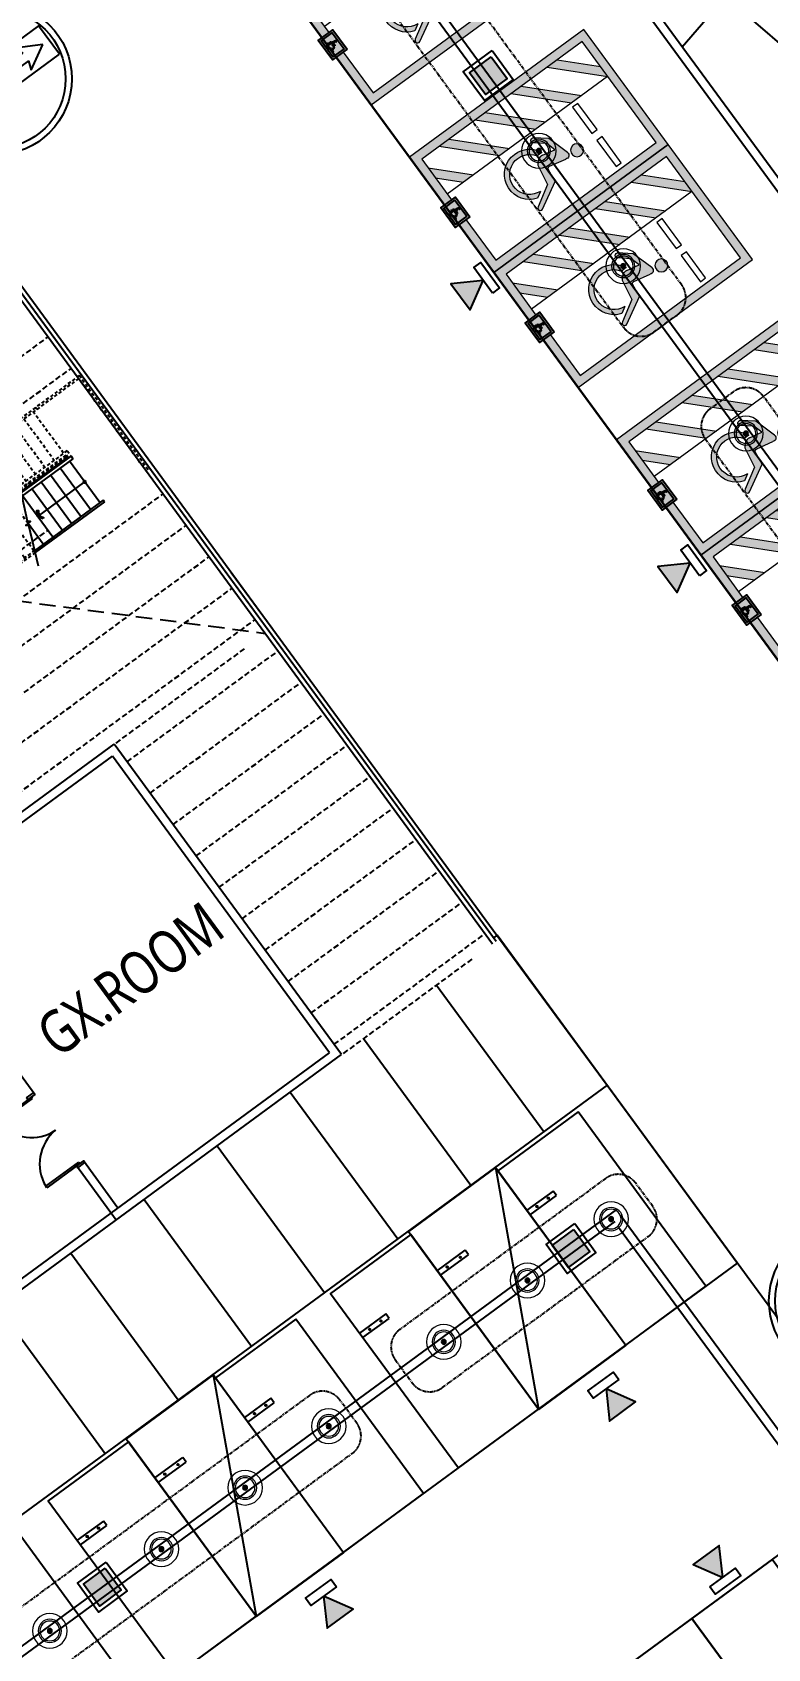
# Model space of a CAD drawing. Header units: millimetres. Extents: x 75184266 to 76346726, y -35850126 to -33679385.
# Drawn here: x 75357058 to 75374071, y -34916764 to -34879403 of the extents above; entities that cross this region are included whole.
import ezdxf
from ezdxf.enums import TextEntityAlignment as Align

# ---------------------------------------------------------------- set-up
doc = ezdxf.new("R2010")
doc.units = ezdxf.units.MM
doc.header["$LTSCALE"] = 50
doc.header["$MEASUREMENT"] = 0
for name, pattern in [('CONTINOUS', [0]), ('HIDDEN', [0.375, 0.25, -0.125]), ('XR-지하3층$0$-HID', [2.5, 1.5, -1]), ('XR-지하3층$0$H', [1.3, 0.8, -0.5]), ('XR-지하3층$0$HIDDEN', [0.375, 0.25, -0.125]), ('XR-지하3층$0$HIDDEN2', [0.1875, 0.125, -0.0625]), ('단지배치도$0$PHANTOM2', [31.750000000000004, 15.875, -3.175, 3.175, -3.175, 3.175, -3.175])]:
    doc.linetypes.add(name, pattern=pattern)
doc.layers.add('1-주차면센서', color=3, linetype='CONTINUOUS', lineweight=15)
for name, color, linetype in [('2-주차안내등', 2, 'CONTINUOUS'), ('3-SIO', 1, 'CONTINUOUS'), ('DK1', 6, 'CONTINUOUS'), ('PARKING', 7, 'CONTINUOUS'), ('RACEWAY', 4, 'HIDDEN'), ('XR-지하3층$0$0중앙선', 1, 'CONTINUOUS'), ('XR-지하3층$0$1HIDDEN2', 1, 'XR-지하3층$0$HIDDEN2'), ('XR-지하3층$0$5', 5, 'CONTINUOUS'), ('XR-지하3층$0$a-door', 6, 'CONTINUOUS'), ('XR-지하3층$0$CON', 2, 'CONTINUOUS'), ('XR-지하3층$0$hat', 8, 'CONTINUOUS'), ('XR-지하3층$0$HD', 7, 'CONTINUOUS'), ('XR-지하3층$0$일반주차', 8, 'CONTINUOUS'), ('XR-지하3층$0$장애인', 11, 'CONTINUOUS'), ('XR-지하3층$0$확장형주차', 8, 'CONTINUOUS'), ('유도관제-RECWAY', 4, 'CONTINOUS')]:
    doc.layers.add(name, color=color, linetype=linetype)
doc.layers.add('건축', color=8, linetype='CONTINUOUS', plot=False)
doc.styles.add('XR-지하3층$0$맑은고딕', font='')
doc.styles.get('XR-지하3층$0$맑은고딕').set_extended_font_data('Malgun Gothic')

# ---------------------------------------------------------------- blocks, each defined once
blk = doc.blocks.new('1506-B1F')
at = {"layer": 'XR-지하3층$0$0중앙선', "color": 7, "linetype": 'XR-지하3층$0$H', "ltscale": 50}
blk.add_lwpolyline([(-27168.49474555254, -14305.13187373429), (-22865.54140098393, -18012.82550574839)], dxfattribs=at)
blk = doc.blocks.new('XR-지하3층$0$일반형 주차')
at = {"layer": 'XR-지하3층$0$일반주차'}
for p, q in [((750.0025255382062, 3865.002096235752), (0.0025255680084229, 3865.002096235752)), ((750.0025255531073, 3735.002096228302), (750.0025255382062, 3865.002096235752)), ((0.0025255531072617, 3735.002096235752), (750.0025255531073, 3735.002096228302))]:
    blk.add_line(p, q, dxfattribs=at)
blk.add_lwpolyline([(2299.999999940395, 4999.999999992549), (-2.98023224e-08, 4999.999999992549), (-1.49011612e-08, 0), (2299.999999985099, 7.4505806e-09)], close=True, dxfattribs=at)
for centre in [(237.502578869462, 3800.000696554781), (562.5025884062052, 3800.000446856022)]:
    blk.add_circle(centre, 17.49999999999998, dxfattribs=at)
blk = doc.blocks.new('XR-지하3층$0$확장형 주차')
at = {"layer": 'XR-지하3층$0$확장형주차', "color": 7}
for p, q in [((0.0025260448455811, 3834.999964468181), (800.0025492608546, 3835.00025024265)), ((0.0026125609874725, 3964.999964468182), (800.0026358217001, 3965.000250250101)), ((800.0025492608546, 3835.00025024265), (800.0026358217001, 3965.000250250101))]:
    blk.add_line(p, q, dxfattribs=at)
blk.add_lwpolyline([(2499.999999918044, 5099.999999972061), (0, -3.7252903e-08)], dxfattribs=at)
blk.add_lwpolyline([(2500.078474617488, 5090.950575601309), (0.0784746472900224, 5090.950575564056), (0.07847469199350599, -9.049424413591623), (2500.078474691994, -9.049424413591623)], close=True, dxfattribs=at)
for centre in [(237.5025781989098, 3900.000624813139), (612.5025877356528, 3900.000375129283)]:
    blk.add_circle(centre, 17.49999999999998, dxfattribs=at)
blk = doc.blocks.new('XR-지하3층$0$A$C3B4F4651')
at = {"layer": 'XR-지하3층$0$CON', "ltscale": 100}
blk.add_line((1945.305918812752, 2771.521853223443, -1.65372123349e-05), (1945.293575838208, 2771.521853208542, -1.65372123293e-05), dxfattribs=at)
at = {"layer": 'XR-지하3층$0$HD', "linetype": 'XR-지하3층$0$-HID'}
for p, q in [((-3448.408753871918, 5421.602715209125, 2.7569017e-09), (-3448.406298831105, 2721.535149931908, 2.7569017e-09)), ((-3398.408753857018, 5421.602715224028, 2.7569017e-09), (-3398.406344369054, 2771.59780088067, 2.7569017e-09)), ((-233.1293463408947, 5371.600678637624, 3.1660234e-09), (1945.291211754083, 5371.602659337223, 3.6438463e-09)), ((-212.2963687032461, 5421.600697599351, 3.170593e-09), (1995.291166290641, 5421.602704808115, 3.6548135e-09)), ((-208.4087083786726, 5371.600701376795, 3.1714507e-09), (-208.4076309353113, 4186.600701391697, 3.1714507e-09)), ((61.5912916213274, 5371.600946888329, 3.2306522e-09), (61.59236904978752, 4186.600946873426, 3.2306522e-09)), ((331.5912916064263, 5371.601192370057, 3.2898822e-09), (331.5923690646887, 4186.601192377508, 3.2898821e-09)), ((1945.293575823306, 2771.540054082871, 3.6438487e-09), (1945.291211754083, 5371.602659337223, 3.6438463e-09)), ((1995.29362128675, 2721.540099531412, 3.6438487e-09), (1995.291166290641, 5421.602704808115, 3.6438462e-09)), ((-478.4081696569919, 4779.100455895066, 3.1122207e-09), (-478.4076309204102, 4186.600455880165, 3.1122207e-09)), ((-2198.406298860907, 3956.598891958594, 2.7349685e-09), (-2198.406298846006, 4116.598891988395, 2.7349645e-09)), ((-2128.406298831105, 4026.598955646157, 2.7349667e-09), (-2128.406298846007, 4116.598891988395, 2.7349645e-09)), ((331.5924326926472, 4116.601192362607, 3.2898994e-09), (-766.880047917366, 4116.600193597376, 3.048953e-09)), ((-736.1115439683199, 4186.600221574305, 3.0556972e-09), (331.5923690646887, 4186.601192377508, 3.2898821e-09)), ((-2198.406298860907, 3956.598891958594, 2.7349685e-09), (331.5925782173872, 3956.601192355157, 3.2898861e-09)), ((331.5925145596267, 4026.601192370057, 3.2898973e-09), (-2128.406298831105, 4026.598955646157, 2.7503043e-09)), ((-2098.407512754202, 4056.59898290038, 2.7568852e-09), (331.5924872606993, 4056.601192355156, 3.289897999999999e-09)), ((-2098.407512754202, 4056.59898290038, 2.7568852e-09), (-2098.407485470175, 4026.598982922734, 2.7568845e-09)), ((-2098.407421812416, 3956.598982900381, 2.7569017e-09), (-2098.406344369054, 2771.598982900381, 2.7569017e-09)), ((-1828.406344369054, 2771.599228397012, 2.8161033e-09), (-1828.407421812415, 3956.599228426814, 2.8161033e-09)), ((-1558.406344339251, 2771.599473908544, 2.8753332e-09), (-1558.407421827316, 3956.599473893643, 2.8753332e-09)), ((-1288.406344383955, 2771.599719405174, 2.9345632e-09), (-1288.407421812415, 3956.599719427526, 2.9345632e-09)), ((-1018.406344369054, 2771.599964901805, 2.9937647e-09), (-1018.407421812415, 3956.599964909255, 2.9937647e-09)), ((-780.0665496140718, 4086.60018157959, 3.0460598e-09), (331.5924600213766, 4086.601192347705, 3.2898987e-09)), ((-748.4063443690538, 2771.600210383534, 3.0529947e-09), (-748.4074217975137, 3956.600210368634, 3.0529947e-09)), ((-478.4063443541525, 2771.600455880165, 3.1122246e-09), (-478.4074218124152, 3956.600455895067, 3.1122246e-09)), ((-208.4063443392515, 2771.600701376796, 3.1714546e-09), (-208.4074218273163, 3956.600701361895, 3.1714546e-09)), ((61.59365561604499, 2771.600946873427, 3.2306561e-09), (61.59257818758486, 3956.600946873427, 3.2306561e-09)), ((331.5936556309462, 2771.601192384958, 3.2898861e-09), (331.5925782173872, 3956.601192355157, 3.2898861e-09)), ((-3448.406298860908, 2721.535149924457, 2.4607879e-09), (1995.293621271849, 2721.540099546313, 3.6548157e-09)), ((-3398.406344309448, 2771.535195395351, 2.471755e-09), (1945.293575823306, 2771.540054082871, 3.6438487e-09))]:
    blk.add_line(p, q, dxfattribs=at)
at = {"layer": 'XR-지하3층$0$HD', "ltscale": 10}
for p, q in [((-2198.408753857016, 5421.598891749978, 2.7349517e-09), (-212.2963687032461, 5421.600697599351, 3.170593e-09)), ((-2198.408753857016, 5421.598891749978, 2.7568889e-09), (-2198.408708408475, 5371.598891735077, 2.7568889e-09)), ((-2198.408708408475, 5371.598891742529, 2.7349517e-09), (-233.1293463408947, 5371.600678637624, 3.1660234e-09)), ((-2098.408708378673, 5371.598982930183, 2.7568978e-09), (-2098.407630965114, 4186.598982900379, 2.7568978e-09)), ((-1828.408708393574, 5371.599228426814, 2.8160993e-09), (-1828.407630935311, 4186.599228411913, 2.8160993e-09)), ((-1558.408708378673, 5371.599473908544, 2.8753293e-09), (-1558.407630935311, 4186.599473908542, 2.8753293e-09)), ((-1288.408708378672, 5371.599719375372, 2.9345592e-09), (-1288.407630950212, 4186.599719405174, 2.9345592e-09)), ((-1018.408708378673, 5371.599964886905, 2.9937892e-09), (-1018.407630935311, 4186.599964872002, 2.9937892e-09)), ((-748.4087084084749, 5371.600210368632, 3.0529907e-09), (-748.4076309353113, 4186.600210390984, 3.0529907e-09)), ((-478.4087083935737, 5371.600455880165, 3.1122207e-09), (-478.4081696569919, 4779.100455895066, 3.1122207e-09)), ((-2098.408169671893, 4779.098982900381, 2.7568836e-09), (-748.4081756323575, 4779.100210390985, 3.0530049e-09)), ((-2198.406298831105, 4186.598891988396, 2.7349646e-09), (-736.1115439683199, 4186.600221574305, 3.0556972e-09)), ((-2198.406298831105, 4116.598892010748, 2.7349645e-09), (-2198.406298860907, 4186.598891988396, 2.7349645e-09)), ((-766.8800479024648, 4116.600193589926, 3.048953e-09), (-2198.406298846006, 4116.598891995847, 2.7349522e-09)), ((-2098.407540008426, 4086.598982900381, 2.7568859e-09), (-2098.407567277551, 4116.59898288548, 2.7568866e-09)), ((-1828.407540008426, 4086.599228382111, 2.8161159e-09), (-1828.407567292452, 4116.599228411913, 2.8161166e-09)), ((-1558.407540008426, 4086.599473871291, 2.8753458e-09), (-1558.407567292452, 4116.599473878741, 2.8753465e-09)), ((-1288.407540023327, 4086.599719382823, 2.9345474e-09), (-1288.407567262649, 4116.599719405174, 2.9345481e-09)), ((-1018.407540008426, 4086.599964894354, 2.9937773e-09), (-1018.407567292452, 4116.599964886905, 2.993778e-09)), ((-748.4075400233268, 4086.600210368632, 3.0530073e-09), (-748.4075672775508, 4116.600210413337, 3.053008e-09)), ((-478.4075400233269, 4086.600455872715, 3.1122088e-09), (-478.4075673073528, 4116.600455895066, 3.1122095e-09)), ((-208.4075400084257, 4086.600701361894, 3.1714388e-09), (-208.4075672775507, 4116.600701384246, 3.1714395e-09)), ((61.59245996177197, 4086.600946858524, 3.2306687e-09), (61.59243270754814, 4116.600946873426, 3.2306695e-09)), ((331.5924600213766, 4086.601192347705, 3.2898987e-09), (331.5924326926472, 4116.601192362607, 3.2898994e-09)), ((-2098.407540008426, 4086.598982900381, 2.7568859e-09), (-780.0665496140718, 4086.60018157959, 3.0460598e-09)), ((-2098.407512754202, 4056.59898290038, 2.7568852e-09), (-2098.407540008426, 4086.598982900381, 2.7568859e-09)), ((-1828.407485455274, 4026.599228411913, 2.8161144e-09), (-1828.407512754202, 4056.599228404462, 2.8161151e-09)), ((-1558.407485440373, 4026.599473908543, 2.8753444e-09), (-1558.407512739301, 4056.599473893641, 2.8753451e-09)), ((-1288.407485470176, 4026.599719412625, 2.9345459e-09), (-1288.407512739301, 4056.599719405173, 2.9345466e-09)), ((-1018.407485455274, 4026.599964886904, 2.9937759e-09), (-1018.407512739301, 4056.599964924155, 2.9937766e-09)), ((-748.4074854701757, 4026.600210398435, 3.0530058e-09), (-748.4075127393007, 4056.600210390985, 3.0530066e-09)), ((-478.4074854701756, 4026.600455887614, 3.1122074e-09), (-478.4075127094983, 4056.600455895067, 3.1122081e-09)), ((-208.4074854701758, 4026.600701376795, 3.1714373e-09), (-208.4075127094984, 4056.600701384247, 3.1714381e-09)), ((61.59251455962658, 4026.600946873426, 3.2306673e-09), (61.59248726069927, 4056.600946888328, 3.230668e-09)), ((331.5924872606993, 4056.601192355156, 3.289897999999999e-09), (331.5924600213766, 4086.601192347705, 3.2898987e-09)), ((331.5925145596267, 4026.601192370057, 3.2898973e-09), (331.5924872606993, 4056.601192355156, 3.289897999999999e-09)), ((-2198.406344309449, 2771.536286488176, 2.7569017e-09), (-2198.406298860907, 2721.536286473274, 2.7569017e-09))]:
    blk.add_line(p, q, dxfattribs=at)
at = {"layer": 'XR-지하3층$0$HD', "ltscale": 10, "elevation": 2.78227093843e-05}
blk.add_lwpolyline([(-87.3966998308897, 5721.365134574471), (-459.284604281187, 4828.818586617708), (-407.851639047265, 4783.766930297017), (-548.9647002965212, 4774.433981478214), (-497.5317350625991, 4729.382325127721), (-889.8504719287157, 3836.835758641362)], dxfattribs=at)
at = {"layer": 'XR-지하3층$0$HD', "ltscale": 10, "elevation": 2.78237616329e-05}
blk.add_lwpolyline([(-817.0587447434664, 4899.416668042539), (-748.4081696718931, 4779.100199922918), (-817.2120656371118, 4658.871343709528), (-846.8485994189978, 4676.136728852987), (-787.9108322411776, 4779.125378467141), (-846.7172639518976, 4882.18907687813)], close=True, dxfattribs=at)
at = {"layer": 'XR-지하3층$0$HD', "ltscale": 10}
blk.add_circle((-2098.408169671893, 4779.098982900381, 2.4039428e-09), 29.99999999999998, dxfattribs=at)
blk.add_circle((-2098.408169671893, 4779.098982900381, 2.4039428e-09), 29.99999999999998, dxfattribs=at)
at = {"layer": 'XR-지하3층$0$HD', "linetype": 'XR-지하3층$0$-HID'}
for radius in [114.9999999999999, 44.99999999999995]:
    blk.add_arc((331.592473641038, 4071.601192362606, 1.9412314e-09), radius, 270.0000520801924, 90.00005208019242, dxfattribs=at)
blk = doc.blocks.new('XR-지하3층$0$A$C5E3F3FAC')
at = {"layer": 'XR-지하3층$0$a-door'}
for p, q in [((90.00097839348018, 950.0010386366048), (50.00097839348017, 950.0010386366048)), ((50.00097839348017, 950.0010386366048), (50.00097839348017, 0.0010386366047896)), ((90.00097839348018, 0.0010386366047896), (90.00097839348018, 950.0010386366048)), ((1910.000978341326, 950.0010386366048), (1950.000978341326, 950.0010386366048)), ((1910.000978341326, 0.0010386366047896), (1910.000978341326, 950.0010386366048)), ((1950.000978341326, 950.0010386366048), (1950.000978341326, 0.0010386366047896)), ((50.00097839348017, 0.0010386366047896), (90.00097839348018, 0.0010386366047896)), ((1950.000978341326, 0.0010386366047896), (1910.000978341326, 0.0010386366047896))]:
    blk.add_line(p, q, dxfattribs=at)
at = {"layer": 'XR-지하3층$0$a-door', "color": 6}
for points in [[(0.0009783934801817, 850.0010386366048), (0.0009783934801817, 1050.001038636604), (50.00097839348017, 1050.001038636604), (50.00097839348017, 850.0010386366048)], [(2000.000978341326, 850.0010386366048), (2000.000978341326, 1050.001038636604), (1950.000978341326, 1050.001038636604), (1950.000978341326, 850.0010386366048)]]:
    blk.add_lwpolyline(points, close=True, dxfattribs=at)
at = {"layer": 'XR-지하3층$0$a-door', "color": 7}
for centre, start, end in [((-1.774432813748717, 998.7543273675838), 275.2501636011026, 357.2137911838313), ((2001.776389548555, 998.7543273675838), 182.7862088161687, 264.7498363988973)]:
    blk.add_arc(centre, 1002.961044925299, start, end, dxfattribs=at)
blk = doc.blocks.new('XR-지하3층$0$장애인 주차')
at = {"layer": 'XR-지하3층$0$5', "ltscale": 4}
h = blk.add_hatch(color=7, dxfattribs=at)
h.dxf.hatch_style = 1
h.paths.add_polyline_path([(3841.997264835671, -695.0780087946878), (4402.000121470854, -695.0780087946878), (4402.000121470854, -1115.080151271075), (3841.997264835671, -1115.080151271075)])
h.paths.add_polyline_path([(3891.997519892382, -1065.079896214363), (4351.99986641414, -1065.079896214363), (4351.99986641414, -745.0782638514011), (3891.997519892382, -745.0782638514011)], flags=16)
h.paths.add_polyline_path([(3982.199268697524, -989.8749685254544), (3988.055078290212, -973.1311586538368), (4011.176556505419, -981.2174290407376), (4046.302626567036, -898.3408815806098), (4135.870332298697, -898.3408815806098), (4137.145780135219, -880.6026270158372), (4072.273199870749, -880.602627015849), (4072.273199870749, -862.8643724511003), (4138.421227971735, -862.8643724511003), (4142.235960863689, -809.8110830911862, -3.722470104551928), (4160.964472694517, -796.67601004478), (4152.378934681071, -916.0791361453585), (4058.050227145791, -916.0791361453702), (4021.01875284036, -1003.451299681202)], flags=0)
h = blk.add_hatch(color=256, dxfattribs=at)
h.dxf.hatch_style = 1
h.paths.add_polyline_path([(4351.99986641414, -1065.079896214362), (4351.999866414141, -745.0782638514011), (3891.997519892383, -745.0782638514011), (3891.997519892382, -1065.079896214363)])
at = {"layer": 'XR-지하3층$0$hat'}
h = blk.add_hatch(color=7, dxfattribs=at)
edge = h.paths.add_edge_path()
edge.add_line((4160.964472694536, -796.67601004485), (4152.378934681087, -916.0791361454055))
edge.add_line((4152.37893468108, -916.0791361454167), (4058.050227145789, -916.0791361454283))
edge.add_line((4058.050227145791, -916.0791361454167), (4021.018752840348, -1003.451299681236))
edge.add_line((4021.018752840351, -1003.451299681236), (3982.199268697519, -989.874968525477))
edge.add_line((3982.199268697524, -989.874968525477), (3988.055078290214, -973.1311586538714))
edge.add_line((3988.055078290212, -973.1311586538714), (4011.176556505425, -981.2174290407828))
edge.add_line((4011.176556505419, -981.2174290407955), (4046.302626567057, -898.3408815806679))
edge.add_line((4046.302626567061, -898.340881580656), (4135.870332298704, -898.3408815806441))
edge.add_line((4135.870332298706, -898.340881580656), (4137.145780135244, -880.6026270158836))
edge.add_line((4137.145780135244, -880.6026270158836), (4072.273199870745, -880.6026270158953))
edge.add_line((4072.273199870749, -880.6026270158836), (4072.273199870746, -862.8643724511348))
edge.add_line((4072.273199870749, -862.8643724511348), (4138.421227971742, -862.8643724511229))
edge.add_line((4138.421227971745, -862.8643724511348), (4142.235960863693, -809.8110830912447))
edge.add_arc((4140.258635246823, -787.0722665791609), 22.82462689652929, -24.88272667549188, 274.96983382009233, ccw=False)
edge = h.paths.add_edge_path()
edge.add_line((4047.665030254847, -981.4920170499337), (4057.804424407357, -957.5691022683568))
edge.add_arc((4127.470813777448, -941.6413942127928), 71.46396078982474, 192.8780981385994, 416.1688054886157)
edge.add_line((4167.258228158817, -882.277606019873), (4168.678321340426, -862.5277004258722))
edge.add_arc((4127.470813777439, -941.641394212781), 89.20221535457303, 206.535022543775, 422.4865967028556, ccw=False)
at = {"layer": 'XR-지하3층$0$장애인', "lineweight": 5, "true_color": 0xffffff}
blk.add_hatch(color=7, dxfattribs=at).paths.add_polyline_path([(2471.998693153262, 3994.919848728925), (2471.998693153262, -1005.080151271075), (3841.997264835671, -1005.080151271075), (3841.997264835671, -805.0801512710747), (2671.998693153263, -805.0801512710751), (2671.998693153262, 3794.919848728925), (5571.998693153263, 3794.919848728926), (5571.998693153262, -805.080151271075), (4402.000121470854, -805.080151271075), (4402.000121470854, -1005.080151271075), (5771.998693153262, -1005.080151271075), (5771.998693153262, 3994.919848728925)])
h = blk.add_hatch(color=7, dxfattribs=at)
h.paths.add_polyline_path([(5571.998693153262, 2794.914747595385), (5571.998693153262, 3077.758902888156), (4854.837747312696, 3794.919848728925), (4571.993592018897, 3794.919848728925)])
h.paths.add_polyline_path([(4571.993592018706, 3044.916022878447), (4571.993592018645, 2762.071867584627), (5571.998693153263, 1762.066766450834), (5571.998693153263, 2044.910921743602)])
h.paths.add_polyline_path([(4571.993592018483, 2012.068041734125), (4571.993592018423, 1729.223886441228), (5571.998693153262, 729.2187853062899), (5571.99869315326, 1012.062940599053)])
h.paths.add_polyline_path([(5571.99869315326, -303.629195838255), (5571.99869315326, -20.78504054549086), (4571.993592018262, 979.220060589802), (4571.993592018202, 696.3759052969056)])
h.paths.add_polyline_path([(4571.99359201804, -53.62792055452175), (4571.99359201798, -336.4720758474171), (5040.601667441591, -805.080151271075), (5323.445822734374, -805.0801512710751)])
h = blk.add_hatch(color=7, dxfattribs=at)
h.paths.add_polyline_path([(3763.150870514194, 2216.264290113818, -1), (3462.570463011247, 2216.264290113882, -1)])
h.paths.add_polyline_path([(3992.194974712547, 1503.153291136039, -0.3430925305423056), (3870.429412635672, 1283.463612269276), (3381.11380824785, 1193.932868147644), (3089.64061403725, 708.0093506300605, -0.9316528967307836), (2986.990762166922, 769.5822570894251), (3329.523243890798, 1378.635825979506), (3638.530074299372, 1415.295302762543, 0.4460483878234904), (3688.559342324034, 1485.064711287606), (3600.488111895317, 1888.254374792776, -0.5961441325676429), (3698.969839655798, 2008.645807942122), (4213.677944949887, 1850.800996607583), (4443.199970943389, 1569.414632520067, -0.8833640971827884), (4354.906219544061, 1492.991562665783), (4150.936932001604, 1740.869922228085), (3925.143719778168, 1810.1136093145)])
h.paths.add_polyline_path([(4052.621828863025, 1393.018152349396), (4055.397873318553, 1527.544381644268, -1.526545251934503), (3257.253911445657, 820.1519422765429), (3348.0148907452, 968.8766923101947, 1.638056132797179)])
at = {"layer": 'XR-지하3층$0$1HIDDEN2', "color": 11}
for points in [[(4160.96447269452, -796.6760100447573), (4152.378934681071, -916.0791361453585), (4058.050227145791, -916.0791361453702), (4021.01875284036, -1003.451299681202), (3982.199268697524, -989.8749685254544), (3988.055078290212, -973.1311586538368), (4011.176556505419, -981.2174290407376), (4046.302626567036, -898.3408815806098), (4135.870332298697, -898.3408815806098), (4137.145780135219, -880.6026270158372), (4072.273199870749, -880.602627015849), (4072.273199870749, -862.8643724511003), (4138.421227971735, -862.8643724511003), (4142.235960863685, -809.8110830912219)], [(4167.258228158817, -882.2776060198148), (4168.678321340427, -862.5277004258032)]]:
    blk.add_lwpolyline(points, dxfattribs=at)
for centre, radius, start, end in [((4127.470813777439, -941.6413942127574), 89.20221535457668, 206.5350225406521, 62.48659670311565), ((4127.470813777439, -941.6413942127574), 71.46396078982, 192.8780981454637, 56.1688054908522), ((4140.258635247797, -787.0722665790381), 22.8246268965323, 335.1172733215335, 274.9698338172116)]:
    blk.add_arc(centre, radius, start, end, dxfattribs=at)
at = {"layer": 'XR-지하3층$0$5', "lineweight": 5}
for p, q in [((4571.993592018865, 3794.919848728925), (4571.99359201788, -805.1036164912276)), ((5571.998693153045, 2794.914747595602), (4571.99359201868, 3794.919848729143)), ((5571.998693153109, 3077.758902888307), (4854.837747312696, 3794.919848728925)), ((5571.998693152887, 2044.910921743978), (4571.993592018702, 3044.91602287845)), ((5571.998693152824, 1762.066766451273), (4571.993592018458, 2762.071867584813)), ((5571.998693152665, 1012.062940599649), (4571.993592018487, 2012.068041734122)), ((5571.998693152607, 729.2187853069445), (4571.993592018236, 1729.223886441416)), ((5571.998693152449, -20.78504054467885), (4571.993592018271, 979.2200605897937)), ((5571.998693152392, -303.6291958373836), (4571.99359201802, 696.3759052970881)), ((5323.445822734374, -805.080151271075), (4571.993592017399, -53.62792055387945)), ((5040.601667441591, -805.0801512710751), (4571.993592017149, -336.4720758465851))]:
    blk.add_line(p, q, dxfattribs=at)
at = {"layer": 'XR-지하3층$0$5', "ltscale": 4}
for p, q in [((4165.298914032375, -1004.579583198746), (4165.298914032418, -804.5785629718947)), ((4165.298914032418, -804.5785629718947), (4165.298914032399, -904.5790730853205))]:
    blk.add_line(p, q, dxfattribs=at)
at = {"layer": 'XR-지하3층$0$5', "lineweight": 5}
for points in [[(3841.997264835671, -1005.080151271075), (2471.998693153262, -1005.080151271075), (2471.998693153262, 3994.919848728925), (5771.998693153262, 3994.919848728925), (5771.998693153262, -1005.080151271075), (4402.000121470854, -1005.080151271075)], [(3841.997264835671, -805.080151271075), (2671.998693153262, -805.080151271075), (2671.998693153262, 3794.919848728925), (5571.998693153262, 3794.919848728925), (5571.998693153262, -805.080151271075), (4402.000121470854, -805.080151271075)]]:
    blk.add_lwpolyline(points, dxfattribs=at)
at = {"layer": 'XR-지하3층$0$5', "ltscale": 4}
for points in [[(3841.997264835671, -695.0780087946878), (3841.997264835671, -1115.080151271075), (4402.000121470854, -1115.080151271075), (4402.000121470854, -695.0780087946878)], [(3891.997519892382, -745.0782638514011), (3891.997519892382, -1065.079896214363), (4351.99986641414, -1065.079896214363), (4351.99986641414, -745.0782638514011)]]:
    blk.add_lwpolyline(points, close=True, dxfattribs=at)
at = {"layer": 'XR-지하3층$0$장애인', "color": 8, "lineweight": 5}
for p, q in [((3688.559342332695, 1485.064711247559), (3600.488111895317, 1888.254374792776, 0.0001127901416624)), ((3698.969839655798, 2008.645807942122, 0.0001127901416624), (4213.677944949887, 1850.800996607583, 0.0001127901416624)), ((3925.143719778168, 1810.1136093145, 0.0001127901416628), (4150.936931998761, 1740.869922228213, 0.0001127901416628)), ((4055.397873318553, 1527.544381644268), (4052.621828863025, 1393.018152349396)), ((4150.936931998761, 1740.869922228213, 0.0001127901416624), (4354.906219542198, 1492.991562667646, 0.0001127901416624)), ((4213.677944949887, 1850.800996607583, 0.0001127901416624), (4443.199970943389, 1569.414632520067, 0.0001127901416624)), ((3348.0148907452, 968.8766923101947), (3257.253911445657, 820.1519422765429))]:
    blk.add_line(p, q, dxfattribs=at)
at = {"layer": 'XR-지하3층$0$장애인', "color": 7, "lineweight": 5}
for points in [[(3523.087905746778, 2719.914365010331), (2773.084079896087, 2719.914365010489), (2773.084079896117, 2869.915130179697), (3523.087905746808, 2869.915130179538)], [(4473.091731597468, 2719.914365010173), (3723.087905746778, 2719.914365010331), (3723.087905746807, 2869.915130179538), (4473.091731597498, 2869.91513017938)]]:
    blk.add_lwpolyline(points, close=True, dxfattribs=at)
at = {"layer": 'XR-지하3층$0$장애인', "color": 8, "lineweight": 5}
for points in [[(3992.194974726538, 1503.153291048849, -0.3430925306230898), (3870.429412635905, 1283.463612269276), (3381.11380824785, 1193.932868147644), (3094.00334222139, 715.2825828427982)], [(3094.003420647085, 715.2827374036459, -1.00000207931052), (2986.990762167387, 769.5822570894251), (3329.523243890658, 1378.635825979506), (3639.504234780377, 1415.410873711946)]]:
    blk.add_lwpolyline(points, format="xyb", dxfattribs=at)
at = {"layer": 'XR-지하3층$0$장애인', "color": 8, "lineweight": 5, "extrusion": (0.9769639672697208, 0.2134043267054538, 0), "elevation": 4221.010056634456}
blk.add_lwpolyline([(616.5749219792176, -1.361e-12), (930.7731202234108, 7.74314296328e-05)], dxfattribs=at)
at = {"layer": 'XR-지하3층$0$장애인', "color": 8, "lineweight": 5}
blk.add_circle((3612.86066676265, 2216.264290113847), 150.2902037515436, dxfattribs=at)
for centre, radius, start, end in [((3682.273866816963, 1921.827955426305, 0.0001127901416624), 88.40868183990986, 79.114325303064, 202.3184667627445), ((3810.443948158834, 999.9582689007906), 581.6782029713268, 198.0059943864644, 65.09494261077565), ((4394.302026809838, 1536.692142405893, 0.0001127901416624), 58.83681075443838, 227.9655321143891, 33.79042661822502), ((3809.277803001397, 999.938049550793), 462.3075622753882, 183.8524707476317, 58.23960059225904), ((3632.220671032975, 1472.641407940697), 57.69215153581592, 276.2786130993196, 12.43534843258914)]:
    blk.add_arc(centre, radius, start, end, dxfattribs=at)
blk = doc.blocks.new('rehw6')
at = {"layer": '3-SIO'}
for points in [[(406937.6038899447, -283999.3242366189), (406937.6038899447, -284825.1286483413), (407763.4083016671, -284825.1286483413), (407763.4083016671, -283999.3242366189)], [(407037.6038899447, -284099.3242366189), (407037.6038899447, -284725.1286483413), (407663.4083016671, -284725.1286483413), (407663.4083016671, -284099.3242366189)]]:
    blk.add_lwpolyline(points, close=True, dxfattribs=at)
for points in [[(407037.6038899447, -284099.3242366189), (407663.4083016671, -284725.1286483413), (407663.4083016671, -284099.3242366189), (407037.6038899447, -284725.1286483413)], [(407663.4083016671, -284099.3242366189), (407037.6038899447, -284725.1286483413), (407663.4083016671, -284725.1286483413), (407037.6038899447, -284099.3242366189)]]:
    blk.add_solid(points, dxfattribs=at)
blk = doc.blocks.new('TIS-주차면센서(확대)')
at = {"layer": '1-주차면센서'}
h = blk.add_hatch(color=256, dxfattribs=at)
edge = h.paths.add_edge_path()
edge.add_arc((0, 0), 43.5, 0, 360)
blk.add_hatch(color=256, dxfattribs=at).paths.add_polyline_path([(43.5, 0, 1), (-43.5, 0, 1)])
for radius in [303.5, 203.5, 173.5, 43.5]:
    blk.add_circle((0, 0), radius, dxfattribs=at)
blk = doc.blocks.new('fh52f')
at = {"layer": '2-주차안내등'}
for points in [[(399980.2178253862, -281537.7986216781), (399332.9215356789, -281164.0819345702), (399332.9215356789, -281911.5153087861)], [(399980.2178253862, -281902.8577160848), (399980.2178253862, -281172.7395272715), (400188.2363685877, -281172.7395272715), (400188.2363685877, -281902.8577160848)]]:
    blk.add_lwpolyline(points, close=True, dxfattribs=at)
blk.add_solid([(399332.9215356789, -281911.5153087861), (399332.9215356789, -281164.0819345702), (399980.2178253862, -281537.7986216781)], dxfattribs=at)
blk = doc.blocks.new('sdvfr')
at = {"layer": 'DK1'}
for p, q in [((-945351.1046591001, 1790458.988524171), (-944567.3662386881, 1790896.029939282)), ((-944567.3662386881, 1790896.029939282), (-944673.8194173286, 1790611.733471357)), ((-941644.7627664926, 1790458.988524171), (-942428.5011869082, 1790896.029939282)), ((-942428.5011869082, 1790896.029939282), (-942322.0480082715, 1790611.733471357)), ((-944567.3662386881, 1790021.947109058), (-945351.1046591001, 1790458.988524171)), ((-943859.9632110121, 1790611.733471357), (-944673.8194173286, 1790611.733471357)), ((-944673.8194173286, 1790306.243576983), (-943859.9632110121, 1790306.243576983)), ((-944673.8194173286, 1790306.243576983), (-944567.3662386881, 1790021.947109058)), ((-943859.9632110121, 1790306.243576983), (-943859.9632110121, 1790611.733471357)), ((-943135.9042145805, 1790306.243576983), (-943135.9042145805, 1790611.733471357)), ((-943135.9042145805, 1790611.733471357), (-942322.0480082715, 1790611.733471357)), ((-942322.0480082715, 1790306.243576983), (-943135.9042145805, 1790306.243576983)), ((-942428.5011869082, 1790021.947109058), (-941644.7627664926, 1790458.988524171)), ((-942322.0480082715, 1790306.243576983), (-942428.5011869082, 1790021.947109058))]:
    blk.add_line(p, q, dxfattribs=at)
blk.add_lwpolyline([(-941397.9337127963, 1789893.603908787), (-941397.9337127963, 1791024.373139556), (-945597.9337127963, 1791024.373139556), (-945597.9337127963, 1789893.603908787)], close=True, dxfattribs=at)
at = {"layer": 'DK1', "color": 2}
for radius in [2428.092339271138, 2228.092339271138]:
    blk.add_circle((-943497.9337127963, 1790458.988524172), radius, dxfattribs=at)

msp = doc.modelspace()

# ---------------------------------------------------------------- linework, layer by layer
at = {"layer": 'PARKING', "color": 241, "linetype": '단지배치도$0$PHANTOM2', "ltscale": 0.1}
for points in [[(75371436.17155868, -34886332.48093355), (75371973.43716061, -34885938.58570696, 0.414213562373095), (75372081.04204188, -34885239.71433859), (75364394.57770948, -34874755.52309317, 0.414213562373095), (75363695.7063411, -34874647.9182119), (75363158.44073915, -34875041.8134385, 0.414213562373095), (75363050.8358579, -34875740.68480688), (75370737.3001903, -34886224.8760523, 0.414213562373095)], [(75381014.68864964, -34899397.39617778), (75381551.95425157, -34899003.50095119, 0.414213562373095), (75381659.55913284, -34898304.62958282), (75373973.09480044, -34887820.4383374, 0.414213562373095), (75373274.22343206, -34887712.83345613), (75372736.95783012, -34888106.72868273, 0.414213562373095), (75372629.35294886, -34888805.60005111), (75380315.81728126, -34899289.79129653, 0.414213562373095)], [(75371411.39329763, -34906540.80217121), (75371017.49807103, -34906003.53656927, 0.414213562373095), (75370318.62670267, -34905895.931688), (75365560.41682987, -34909384.40396181, 0.414213562373095), (75365452.8119486, -34910083.27533019), (75365846.7071752, -34910620.54093213, 0.414213562373095), (75366545.57854357, -34910728.1458134), (75371303.78841637, -34907239.67353958, 0.414213562373095)], [(75364566.61185941, -34911553.33291549), (75364172.71663281, -34911016.06731355, 0.414213562373095), (75363473.84526445, -34910908.46243229), (75352183.17776956, -34919186.19325163, 0.414213562373095), (75352075.57288828, -34919885.06462001), (75352469.46811488, -34920422.33022195, 0.414213562373095), (75353168.33948326, -34920529.93510322), (75364459.00697815, -34912252.20428386, 0.414213562373095)]]:
    msp.add_lwpolyline(points, format="xyb", close=True, dxfattribs=at)
at = {"layer": '건축', "ltscale": 100}
msp.add_line((75338556.09079814, -34860540.22136209), (75367788.36894737, -34900412.4931125), dxfattribs=at)
at = {"layer": '건축', "ltscale": 0.5}
for p, q in [((75339252.68121158, -34861321.22896907), (75367869.01657234, -34900353.3664638)), ((75339564.39915136, -34862084.66326621), (75367707.72132246, -34900471.61976123)), ((75389496.04104316, -34914630.65389705), (75360760.48977044, -34875435.90816453)), ((75369539.59233049, -34876587.51016186), (75374928.165402, -34883937.4214057)), ((75369794.94574244, -34876597.55040965), (75374971.2073545, -34883657.87285835)), ((75372094.81677406, -34879734.53078093), (75373089.62225989, -34878580.01207173)), ((75356074.63206759, -34897966.75221541, 1.06828604e-08), (75358952.78931466, -34895856.63685174, -8.3796676e-09)), ((75364214.09846947, -34903032.96253225), (75358952.78931466, -34895856.63685172)), ((75356192.88536508, -34898128.04746524, 1.46806022e-08), (75358909.74736217, -34896136.18539906, -1.00474479e-08)), ((75363934.54992215, -34902989.92057974), (75358909.74736217, -34896136.18539906)), ((75357117.25816582, -34903955.34325304), (75354015.39949095, -34899724.46698052)), ((75349100.78425172, -34914113.25933204), (75364214.09846947, -34903032.96253225)), ((75349143.82620421, -34913833.7107847), (75363934.54992215, -34902989.92057974)), ((75370353.67400888, -34903741.60429031), (75373369.13308634, -34907854.63315427)), ((75358997.16009848, -34906857.75070849), (75358079.36924137, -34905605.90142472)), ((75359040.20205098, -34906578.20216116), (75358240.66449131, -34905487.64812732)), ((75345784.7499171, -34935517.84251124), (75376914.76734449, -34912694.93104197))]:
    msp.add_line(p, q, dxfattribs=at)
at = {"layer": '건축', "linetype": 'XR-지하3층$0$HIDDEN', "ltscale": 10}
for p, q in [((75344520.91629095, -34895903.18667997, -5.9419872663e-06), (75357423.627095, -34886444.52639312, -5.9570372529e-06)), ((75345053.28664716, -34896628.84631895, -5.9419875752e-06), (75357955.73265122, -34887170.38015047, -5.9570372529e-06)), ((75347182.7680719, -34899531.48487485, -5.9419888107e-06), (75360084.42913824, -34890073.59412498, -5.957037572754683e-06)), ((75346650.39771573, -34898805.82523589, -5.9419885018e-06), (75357415.05096412, -34890914.52241369, -5.9545446141e-06)), ((75347715.13842812, -34900257.14451383, -5.9419891196e-06), (75360616.56897724, -34890799.42275047, -5.957037612786863e-06)), ((75348247.50878431, -34900982.80415282, -5.9419894284e-06), (75361148.36598834, -34891525.50269463, -5.9570372529e-06)), ((75348779.87914053, -34901708.4637918, -5.9419897373e-06), (75361680.73634455, -34892251.16233361, -5.9570375617e-06)), ((75349312.24949671, -34902434.12343079, -5.9419900462e-06), (75362213.10670075, -34892976.82197259, -5.9570378706e-06)), ((75361961.90869035, -34893650.50685987), (75358952.78931466, -34895856.63685172)), ((75359253.85060093, -34896262.10714796, -5.9529643951e-06), (75362745.6082765, -34893702.38538395, -5.9570372529e-06)), ((75359786.22095715, -34896987.76678689, -5.952964703999999e-06), (75363277.71383277, -34894428.23914132, -5.9570372529e-06)), ((75360318.06171335, -34897713.81466262, -5.9529643951e-06), (75363809.81938899, -34895154.09289867, -5.9570372529e-06)), ((75360850.43206955, -34898439.47430158, -5.952964703999999e-06), (75364341.92494519, -34895879.94665602, -5.9570372529e-06)), ((75361382.80242576, -34899165.13394056, -5.9529650128e-06), (75364874.03050143, -34896605.8004134, -5.9570372529e-06)), ((75361914.64318196, -34899891.1818163, -5.952964703999999e-06), (75365406.13605762, -34897331.65417081, -5.9570372529e-06)), ((75362446.48393811, -34900617.22969203, -5.9529643951e-06), (75365938.24161384, -34898057.50792819, -5.9570372529e-06)), ((75362978.85429431, -34901342.88933102, -5.952964703999999e-06), (75366470.34717003, -34898783.36168554, -5.9570372529e-06)), ((75363511.22465052, -34902068.54897, -5.9529650128e-06), (75367002.45272623, -34899509.21544296, -5.9570372529e-06)), ((75364043.0654067, -34902794.59684578, -5.952964703999999e-06), (75367534.5582824, -34900235.06920036, -5.9570372529e-06)), ((75367223.21784513, -34900826.83254041), (75364214.09846947, -34903032.96253225))]:
    msp.add_line(p, q, dxfattribs=at)
at = {"layer": '건축', "linetype": 'XR-지하3층$0$HIDDEN', "ltscale": 30}
msp.add_line((75340494.09423451, -34890414.33440692, 3.0720889e-09), (75362446.41216797, -34893295.29408109), dxfattribs=at)
at = {"layer": '건축', "ltscale": 3}
for p, q in [((75367869.39217581, -34900353.09109108), (75370353.67400888, -34903741.60429031)), ((75366409.37888525, -34901423.49698317), (75368893.66071832, -34904812.0101824)), ((75364717.9107872, -34902663.59351553), (75367202.19262011, -34906052.10671457)), ((75370353.67400892, -34903741.6042903), (75336281.0903465, -34928721.85244679)), ((75363026.44268909, -34903903.69004791), (75365510.72452192, -34907292.20324674)), ((75361334.974591, -34905143.7865803), (75363819.25642385, -34908532.29977912)), ((75359643.5064929, -34906383.88311269), (75362127.78832574, -34909772.39631152)), ((75357952.03839482, -34907623.97964508), (75360436.32022765, -34911012.49284391)), ((75356260.57029673, -34908864.07617747), (75358744.85212958, -34912252.58937629))]:
    msp.add_line(p, q, dxfattribs=at)
at = {"layer": '건축'}
msp.add_line((75336833.14301114, -34934640.9229106), (75373369.13308634, -34907854.63315427), dxfattribs=at)
at = {"layer": '건축', "ltscale": 0.5}
msp.add_lwpolyline([(75414201.70284042, -34962198.5374896), (75414116.73915994, -34962260.82844597), (75408974.84821329, -34955247.30636401), (75408934.55257323, -34955276.90810228), (75407426.16999471, -34953220.87259752), (75406907.01171598, -34953601.74603152), (75367809.32496136, -34900273.24446505), (75367729.18916632, -34900331.7730161), (75339172.03395304, -34861380.3561176), (75346590.99772152, -34855941.15732252), (75357179.54969504, -34870383.74094733), (75362824.88344225, -34866244.87553786), (75366426.7267658, -34871157.72136726), (75361023.33552663, -34875119.20709958), (75360700.74502687, -34875355.71369454), (75389495.42294836, -34914631.10705206), (75388124.41332413, -34915636.26008002), (75435545.14716004, -34980317.2396619), (75435625.7952443, -34980258.11267424), (75435861.1406347, -34980579.1193013), (75430538.39692113, -34984481.47845776), (75414201.70247303, -34962198.53775895)], dxfattribs=at)
at = {"layer": '건축', "ltscale": 3}
msp.add_lwpolyline([(75361660.69509518, -34891887.40164131), (75362607.08969654, -34893177.49367906)], dxfattribs=at)
at = {"layer": '유도관제-RECWAY', "color": 201, "ltscale": 0.5}
for p, q in [((75363346.42627272, -34874903.99221177), (75386583.25925978, -34906598.587787)), ((75363507.72152264, -34874785.73891436), (75386862.80780901, -34906641.62972718)), ((75339864.94980854, -34929132.52371812), (75370583.97680636, -34906610.92699402)), ((75370662.29244505, -34906739.76981895), (75377239.3041604, -34915680.79633267)), ((75339983.20310538, -34929293.81896847), (75370541.19149496, -34906890.28739638)), ((75370619.50713365, -34907019.13022131), (75376959.49998148, -34915637.94475331))]:
    msp.add_line(p, q, dxfattribs=at)

# ---------------------------------------------------------------- block references
at = {"layer": '2-주차안내등'}
for p, rotation in [((74878443.81589936, -34894400.86687402), 36.2261623351432), ((74883233.07444477, -34900933.3244962), 36.22616233518524), ((75379594.94179249, -35399801.0659362), 126.2261623366336), ((75363765.4811549, -34426078.40034652), 306.2261623366869), ((75373062.4841704, -35404590.32448173), 126.2261623366336)]:
    msp.add_blockref('fh52f', p, dxfattribs=dict(at, rotation=rotation))
at = {"layer": 'PARKING', "xscale": -1}
for p, rotation in [((75527961.72035049, -34410179.27243499), 36.24693370063318), ((75529875.93597724, -34437289.4204836), 36.24693370063333), ((75519032.95801806, -34445115.46003117), 36.24693370063333)]:
    msp.add_blockref('rehw6', p, dxfattribs=dict(at, rotation=rotation))
at = {"layer": 'PARKING', "xscale": -1.320000000298023, "yscale": 1.320000000298023, "zscale": 1.319999999948777, "rotation": 90}
for p in [(75368778.65335295, -34882143.02272242), (75370729.21465598, -34884804.84750826), (75373567.29380363, -34888675.93349954), (75370448.29323702, -34906833.87251905), (75368512.75030056, -34908252.9121735), (75366577.20725362, -34909671.95167737), (75363915.83561492, -34911623.13106456), (75361980.29267846, -34913042.17071901), (75360044.74963152, -34914461.21022288), (75357463.3706442, -34916353.74621107)]:
    msp.add_blockref('TIS-주차면센서(확대)', p, dxfattribs=at)
at = {"layer": 'RACEWAY', "xscale": 0.7218862546760804, "yscale": 0.7218862546760804, "zscale": 0.7218862445435519, "rotation": 36.24693334040997}
for p in [(76669726.40465638, -35520143.54733189), (76689359.43995771, -35548390.9877663)]:
    msp.add_blockref('sdvfr', p, dxfattribs=at)
at = {"layer": '건축'}
msp.add_blockref('1506-B1F', (75400159.63391525, -34864190.02101159), dxfattribs=at)
at = {"layer": '건축', "xscale": -1, "rotation": 306.2469333594607}
for p in [(75367171.53842933, -34882480.57994515), (75370009.61757708, -34886351.66593634), (75371960.79697484, -34889013.03756724), (75374798.8761226, -34892884.12355844), (75376750.05552036, -34895545.49518934)]:
    msp.add_blockref('XR-지하3층$0$장애인 주차', p, dxfattribs=at)
at = {"layer": '건축', "ltscale": 0.5, "rotation": 216.2469333634045}
msp.add_blockref('XR-지하3층$0$A$C3B4F4651', (75353750.71692988, -34887182.20392971, -2.471755e-09), dxfattribs=at)
at = {"layer": '건축'}
for name, p, rotation in [('XR-지하3층$0$A$C5E3F3FAC', (75356240.89336322, -34904535.84907707), 306.2469333594607), ('XR-지하3층$0$일반형 주차', (75370786.75888224, -34909747.89590045), 36.24693643183485), ('XR-지하3층$0$확장형 주차', (75368770.56832337, -34911226.06220712), 36.24693643183485), ('XR-지하3층$0$일반형 주차', (75366915.67289883, -34912585.97505876), 36.24693643183485), ('XR-지하3층$0$일반형 주차', (75364254.30126014, -34914537.15444596), 36.24693643183485), ('XR-지하3층$0$확장형 주차', (75362238.1107013, -34916015.32075264), 36.24693643183485), ('XR-지하3층$0$일반형 주차', (75360383.21527675, -34917375.23360428), 36.24693643183485), ('XR-지하3층$0$일반형 주차', (75357721.18719591, -34919326.8942296), 36.24693643183485), ('XR-지하3층$0$일반형 주차', (75374173.718918, -34914704.5265286), 216.2469364318348), ('XR-지하3층$0$확장형 주차', (75355704.99663705, -34920805.06053629), 36.24693643183485), ('XR-지하3층$0$일반형 주차', (75372318.82348475, -34916064.43936831), 216.2469364318348)]:
    msp.add_blockref(name, p, dxfattribs=dict(at, rotation=rotation))

# ---------------------------------------------------------------- texts
at = {"layer": '건축', "style": 'XR-지하3층$0$맑은고딕', "width": 0.8}
msp.add_text('GX.ROOM', height=1000, rotation=36.24693373276203, dxfattribs=at).set_placement((75359317.78243859, -34901290.87398085), align=Align.MIDDLE_CENTER)

doc.saveas('drawing.dxf')
